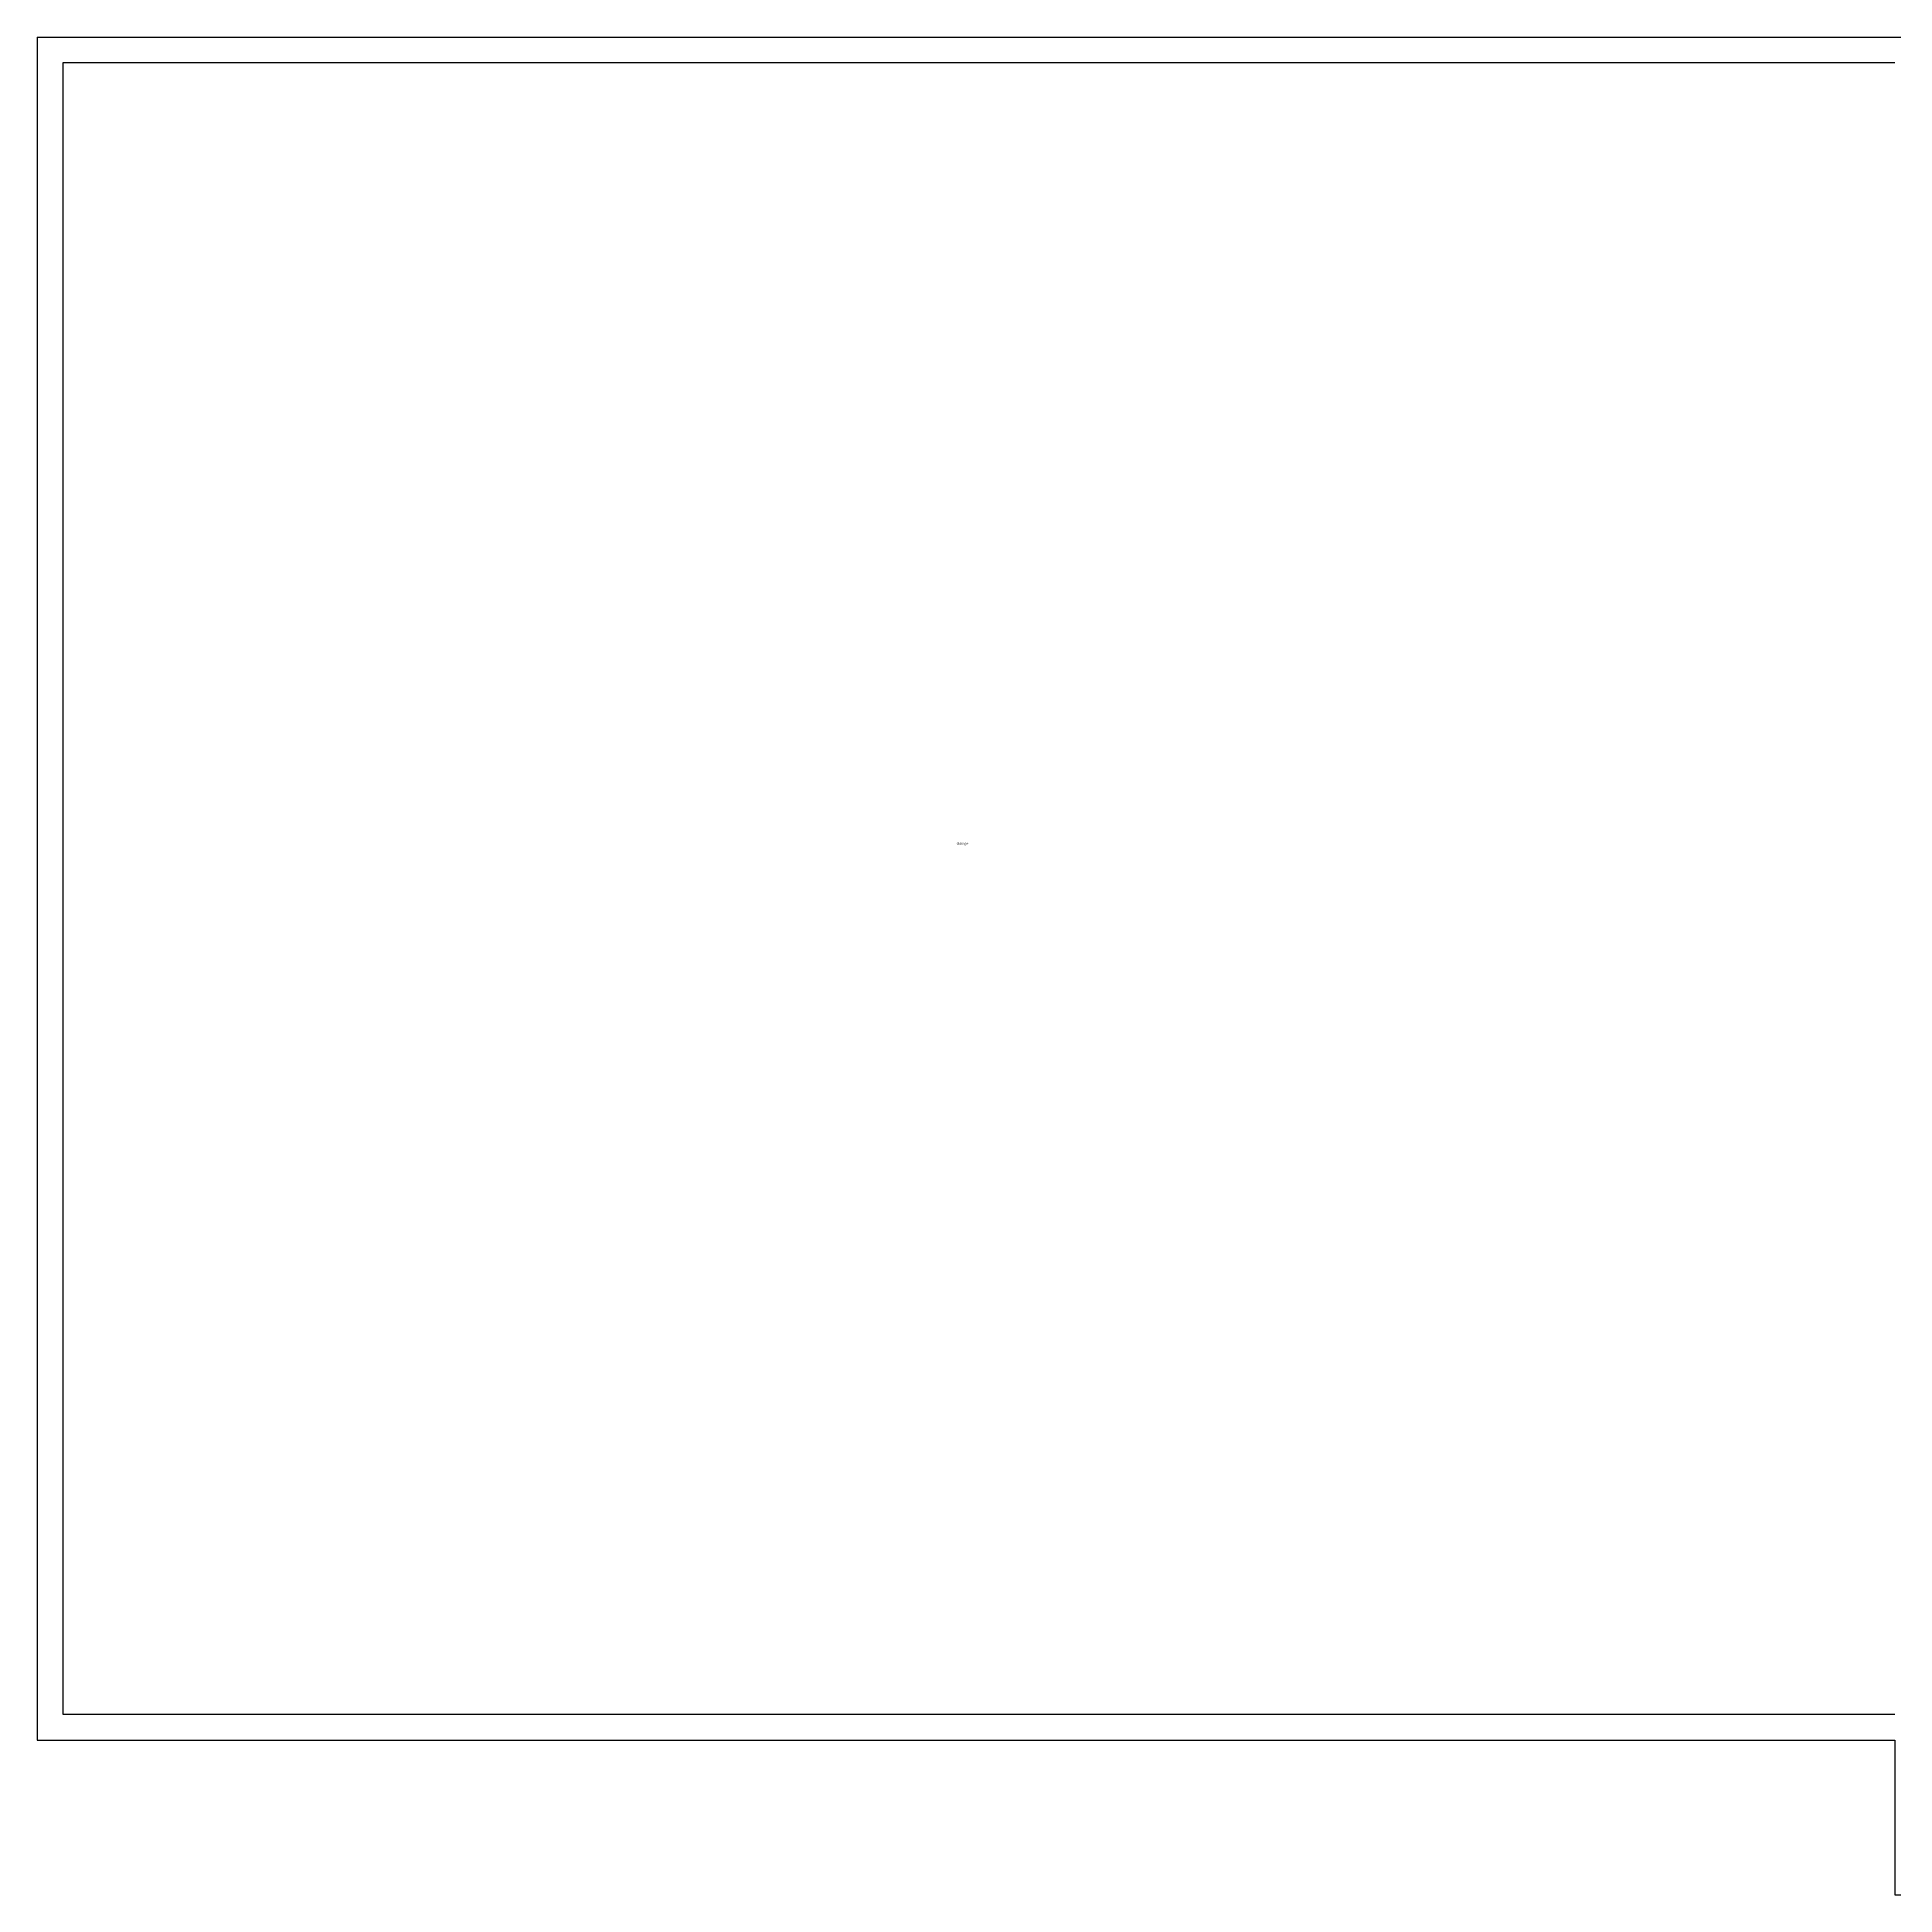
# Model space of a CAD drawing. Header units: millimetres. Extents: x 0 to 17678, y -610 to 14021.
# Drawn here: x 0 to 7315, y -610 to 6706 of the extents above; entities that cross this region are included whole.
import ezdxf
from ezdxf.enums import TextEntityAlignment as Align

# ---------------------------------------------------------------- set-up
doc = ezdxf.new("R2010")
doc.units = ezdxf.units.MM

msp = doc.modelspace()

# ---------------------------------------------------------------- linework, layer by layer
for p, q in [((0, 6705.6), (0, 0)), ((0, 6705.6), (12801.6, 6705.6)), ((7315.2, 6604), (101.6, 6604)), ((101.6, 6604), (101.6, 101.6)), ((101.6, 101.6), (7315.2, 101.6)), ((0, 0), (7315.2, 0)), ((7315.2, 0), (7315.2, -609.6)), ((7315.2, -609.6), (17678.4, -609.6))]:
    msp.add_line(p, q)

# ---------------------------------------------------------------- texts
msp.add_text('Garage', height=10).set_placement((3666.8, 3530.4), align=Align.MIDDLE_RIGHT)

doc.saveas('drawing.dxf')
